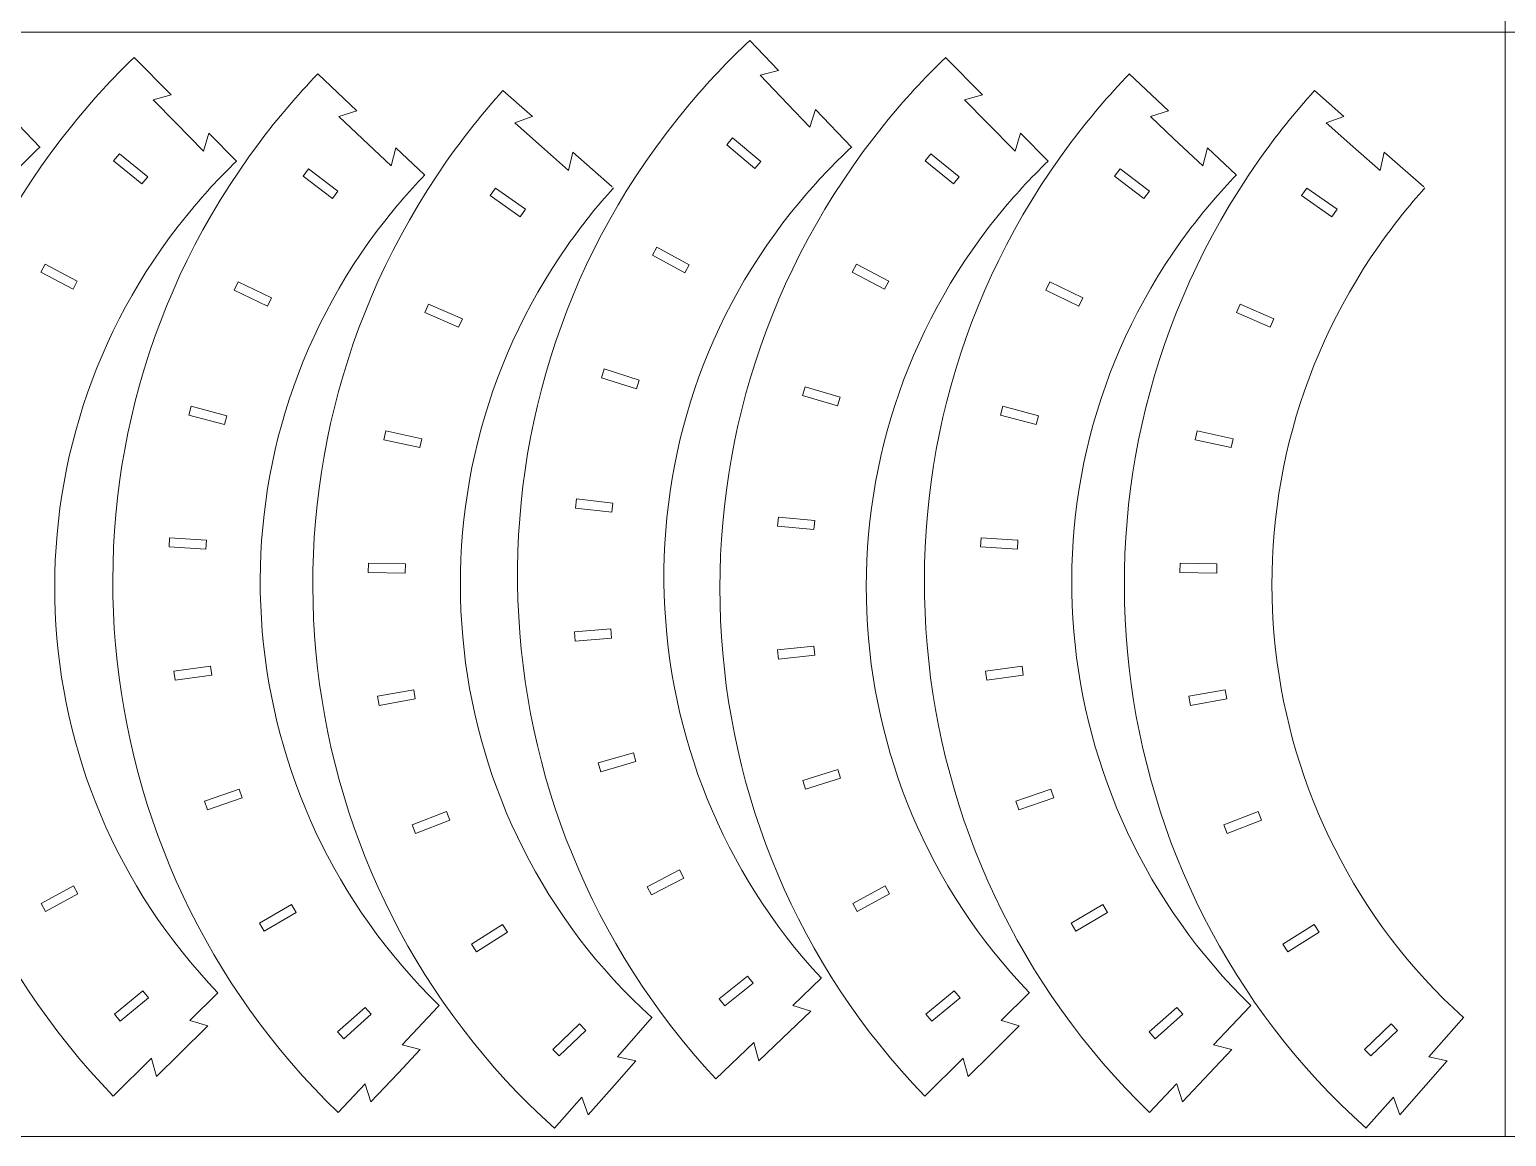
# Model space of a CAD drawing. Header units: centimetres. Extents: x -226 to -75, y 0 to 222.
# Drawn here: x -165.92 to -125.8, y 72.25 to 102.32 of the extents above; entities that cross this region are included whole.
import ezdxf

# ---------------------------------------------------------------- set-up
doc = ezdxf.new("R2010")
doc.units = ezdxf.units.CM
doc.header["$MEASUREMENT"] = 0
doc.layers.add('layer 1', color=7, linetype='Continuous')

msp = doc.modelspace()

# ---------------------------------------------------------------- linework, layer by layer
at = {"layer": 'layer 1', "color": 250, "lineweight": 20}
for points in [[(-175.83724, 102.24642), (-125.83724, 102.24642), (-125.83724, 132.24642), (-175.83724, 132.24642), (-175.83724, 102.24642)], [(-125.83724, 102.24642), (-75.83724, 102.24642), (-75.83724, 132.24642), (-125.83724, 132.24642), (-125.83724, 102.24642)], [(-175.83724, 72.24642), (-125.83724, 72.24642), (-125.83724, 102.24642), (-175.83724, 102.24642), (-175.83724, 72.24642)], [(-125.83724, 72.24642), (-75.83724, 72.24642), (-75.83724, 102.24642), (-125.83724, 102.24642), (-125.83724, 72.24642)]]:
    msp.add_lwpolyline(points, close=True, dxfattribs=at)
at = {"layer": 'layer 1', "color": 1, "lineweight": 9}
for points, knots in [([(-165.62995, 99.11194), (-165.62995, 99.11194), (-166.61716, 100.14773), (-166.61716, 100.14773), (-166.61716, 100.14773), (-166.61716, 100.14773), (-166.61861, 100.14639), (-166.61861, 100.14639), (-166.61861, 100.14639), (-166.61861, 100.14639), (-166.77175, 99.66097), (-166.77175, 99.66097), (-166.77175, 99.66097), (-166.77175, 99.66097), (-167.37647, 100.29544), (-167.37647, 100.29544), (-167.37647, 100.29544), (-167.37647, 100.29544), (-168.11924, 101.0748), (-168.11924, 101.0748), (-168.11924, 101.0748), (-168.11924, 101.0748), (-167.62705, 101.20441), (-167.62705, 101.20441), (-167.62705, 101.20441), (-167.62705, 101.20441), (-167.62581, 101.20593), (-167.62581, 101.20593), (-167.62581, 101.20593), (-167.62581, 101.20593), (-168.39987, 102.01751), (-168.39987, 102.01751), (-168.39987, 102.01751), (-168.98447, 101.46964), (-169.55732, 100.86838), (-170.08478, 100.23755), (-170.08478, 100.23755), (-176.62786, 92.41358), (-176.0995, 81.06984), (-169.32687, 73.81208), (-169.32687, 73.81208), (-169.32687, 73.81208), (-169.32772, 73.8113), (-169.32772, 73.8113), (-169.32772, 73.8113), (-169.32772, 73.8113), (-168.29196, 74.79852), (-168.29196, 74.79852), (-168.29196, 74.79852), (-168.29196, 74.79852), (-168.29052, 74.79707), (-168.29052, 74.79707), (-168.29052, 74.79707), (-168.29052, 74.79707), (-168.16077, 74.30498), (-168.16077, 74.30498), (-168.16077, 74.30498), (-168.16077, 74.30498), (-167.52633, 74.90968), (-167.52633, 74.90968), (-167.52633, 74.90968), (-167.52633, 74.90968), (-166.74705, 75.65249), (-166.74705, 75.65249), (-166.74705, 75.65249), (-166.74705, 75.65249), (-167.23243, 75.80563), (-167.23243, 75.80563), (-167.23243, 75.80563), (-167.23243, 75.80563), (-167.2336, 75.80718), (-167.2336, 75.80718), (-167.2336, 75.80718), (-167.2336, 75.80718), (-166.46, 76.54456), (-166.46, 76.54456), (-166.46, 76.54456), (-166.46, 76.54456), (-166.45905, 76.54537), (-166.45905, 76.54537), (-166.45905, 76.54537), (-171.84966, 82.35582), (-172.2574, 91.41226), (-167.02783, 97.65853), (-167.02783, 97.65853), (-166.58975, 98.18167), (-166.1255, 98.66935), (-165.63841, 99.12115), (-165.63841, 99.12115), (-165.63841, 99.12115), (-165.62995, 99.11194), (-165.62995, 99.11194)], [0, 0, 0, 0, 0.04166667, 0.04166667, 0.04166667, 0.04166667, 0.08333333, 0.08333333, 0.08333333, 0.08333333, 0.125, 0.125, 0.125, 0.125, 0.16666667, 0.16666667, 0.16666667, 0.16666667, 0.20833333, 0.20833333, 0.20833333, 0.20833333, 0.25, 0.25, 0.25, 0.25, 0.29166667, 0.29166667, 0.29166667, 0.29166667, 0.33333333, 0.33333333, 0.33333333, 0.33333333, 0.375, 0.375, 0.375, 0.375, 0.41666667, 0.41666667, 0.41666667, 0.41666667, 0.45833333, 0.45833333, 0.45833333, 0.45833333, 0.5, 0.5, 0.5, 0.5, 0.54166667, 0.54166667, 0.54166667, 0.54166667, 0.58333333, 0.58333333, 0.58333333, 0.58333333, 0.625, 0.625, 0.625, 0.625, 0.66666667, 0.66666667, 0.66666667, 0.66666667, 0.70833333, 0.70833333, 0.70833333, 0.70833333, 0.75, 0.75, 0.75, 0.75, 0.79166667, 0.79166667, 0.79166667, 0.79166667, 0.83333333, 0.83333333, 0.83333333, 0.83333333, 0.875, 0.875, 0.875, 0.875, 0.91666667, 0.91666667, 0.91666667, 0.91666667, 1, 1, 1, 1]), ([(-143.58469, 99.11198), (-143.58469, 99.11198), (-144.57197, 100.14773), (-144.57197, 100.14773), (-144.57197, 100.14773), (-144.57197, 100.14773), (-144.57335, 100.14643), (-144.57335, 100.14643), (-144.57335, 100.14643), (-144.57335, 100.14643), (-144.72649, 99.66101), (-144.72649, 99.66101), (-144.72649, 99.66101), (-144.72649, 99.66101), (-145.33129, 100.29548), (-145.33129, 100.29548), (-145.33129, 100.29548), (-145.33129, 100.29548), (-146.07396, 101.0748), (-146.07396, 101.0748), (-146.07396, 101.0748), (-146.07396, 101.0748), (-145.5818, 101.20444), (-145.5818, 101.20444), (-145.5818, 101.20444), (-145.5818, 101.20444), (-145.58056, 101.20596), (-145.58056, 101.20596), (-145.58056, 101.20596), (-145.58056, 101.20596), (-146.35555, 102.02223), (-146.35555, 102.02223), (-146.35555, 102.02223), (-146.94018, 101.4744), (-147.5121, 100.86838), (-148.03957, 100.23755), (-148.03957, 100.23755), (-154.58263, 92.41358), (-154.05428, 81.06987), (-147.28166, 73.81212), (-147.28166, 73.81212), (-147.28166, 73.81212), (-147.2825, 73.81134), (-147.2825, 73.81134), (-147.2825, 73.81134), (-147.2825, 73.81134), (-146.24671, 74.79855), (-146.24671, 74.79855), (-146.24671, 74.79855), (-146.24671, 74.79855), (-146.2453, 74.79711), (-146.2453, 74.79711), (-146.2453, 74.79711), (-146.2453, 74.79711), (-146.11559, 74.30502), (-146.11559, 74.30502), (-146.11559, 74.30502), (-146.11559, 74.30502), (-145.48115, 74.90971), (-145.48115, 74.90971), (-145.48115, 74.90971), (-145.48115, 74.90971), (-144.70183, 75.65252), (-144.70183, 75.65252), (-144.70183, 75.65252), (-144.70183, 75.65252), (-145.18718, 75.80566), (-145.18718, 75.80566), (-145.18718, 75.80566), (-145.18718, 75.80566), (-145.18838, 75.80718), (-145.18838, 75.80718), (-145.18838, 75.80718), (-145.18838, 75.80718), (-144.41477, 76.54459), (-144.41477, 76.54459), (-144.41477, 76.54459), (-144.41477, 76.54459), (-144.41379, 76.5454), (-144.41379, 76.5454), (-144.41379, 76.5454), (-149.80444, 82.35582), (-150.21222, 91.41226), (-144.98253, 97.65853), (-144.98253, 97.65853), (-144.54453, 98.1817), (-144.08027, 98.66935), (-143.59319, 99.12115), (-143.59319, 99.12115), (-143.59319, 99.12115), (-143.58469, 99.11198), (-143.58469, 99.11198)], [0, 0, 0, 0, 0.04166667, 0.04166667, 0.04166667, 0.04166667, 0.08333333, 0.08333333, 0.08333333, 0.08333333, 0.125, 0.125, 0.125, 0.125, 0.16666667, 0.16666667, 0.16666667, 0.16666667, 0.20833333, 0.20833333, 0.20833333, 0.20833333, 0.25, 0.25, 0.25, 0.25, 0.29166667, 0.29166667, 0.29166667, 0.29166667, 0.33333333, 0.33333333, 0.33333333, 0.33333333, 0.375, 0.375, 0.375, 0.375, 0.41666667, 0.41666667, 0.41666667, 0.41666667, 0.45833333, 0.45833333, 0.45833333, 0.45833333, 0.5, 0.5, 0.5, 0.5, 0.54166667, 0.54166667, 0.54166667, 0.54166667, 0.58333333, 0.58333333, 0.58333333, 0.58333333, 0.625, 0.625, 0.625, 0.625, 0.66666667, 0.66666667, 0.66666667, 0.66666667, 0.70833333, 0.70833333, 0.70833333, 0.70833333, 0.75, 0.75, 0.75, 0.75, 0.79166667, 0.79166667, 0.79166667, 0.79166667, 0.83333333, 0.83333333, 0.83333333, 0.83333333, 0.875, 0.875, 0.875, 0.875, 0.91666667, 0.91666667, 0.91666667, 0.91666667, 1, 1, 1, 1]), ([(-163.6504, 73.34306), (-163.6504, 73.34306), (-162.61072, 74.36926), (-162.61072, 74.36926), (-162.61072, 74.36926), (-162.61072, 74.36926), (-162.60931, 74.36781), (-162.60931, 74.36781), (-162.60931, 74.36781), (-162.60931, 74.36781), (-162.47109, 73.87809), (-162.47109, 73.87809), (-162.47109, 73.87809), (-162.47109, 73.87809), (-161.84721, 74.49368), (-161.84721, 74.49368), (-161.84721, 74.49368), (-161.84721, 74.49368), (-161.08108, 75.24997), (-161.08108, 75.24997), (-161.08108, 75.24997), (-161.08108, 75.24997), (-161.56904, 75.39457), (-161.56904, 75.39457), (-161.56904, 75.39457), (-161.56904, 75.39457), (-161.57028, 75.39619), (-161.57028, 75.39619), (-161.57028, 75.39619), (-161.57028, 75.39619), (-160.80972, 76.14687), (-160.80972, 76.14687), (-160.80972, 76.14687), (-160.80972, 76.14687), (-160.80376, 76.15273), (-160.80376, 76.15273), (-160.80376, 76.15273), (-166.32971, 81.87463), (-166.78391, 90.94853), (-161.65166, 97.2697), (-161.65166, 97.2697), (-161.2259, 97.79421), (-160.7736, 98.28503), (-160.2982, 98.74177), (-160.2982, 98.74177), (-160.2982, 98.74177), (-160.29911, 98.7428), (-160.29911, 98.7428), (-160.29911, 98.7428), (-160.29911, 98.7428), (-161.04975, 99.50342), (-161.04975, 99.50342), (-161.04975, 99.50342), (-161.04975, 99.50342), (-161.05138, 99.50215), (-161.05138, 99.50215), (-161.05138, 99.50215), (-161.05138, 99.50215), (-161.19601, 99.01426), (-161.19601, 99.01426), (-161.19601, 99.01426), (-161.19601, 99.01426), (-161.95226, 99.78035), (-161.95226, 99.78035), (-161.95226, 99.78035), (-161.95226, 99.78035), (-162.56793, 100.40413), (-162.56793, 100.40413), (-162.56793, 100.40413), (-162.56793, 100.40413), (-162.07817, 100.54246), (-162.07817, 100.54246), (-162.07817, 100.54246), (-162.07817, 100.54246), (-162.0768, 100.54383), (-162.0768, 100.54383), (-162.0768, 100.54383), (-162.0768, 100.54383), (-163.08179, 101.56227), (-163.08179, 101.56227), (-163.08179, 101.56227), (-163.08179, 101.56227), (-163.08101, 101.5616), (-163.08101, 101.5616), (-163.08101, 101.5616), (-163.66324, 100.99892), (-164.21749, 100.39535), (-164.73974, 99.75118), (-164.73974, 99.75118), (-171.15284, 91.84106), (-170.5733, 80.49104), (-163.64997, 73.34384), (-163.64997, 73.34384), (-163.64997, 73.34384), (-163.6504, 73.34306), (-163.6504, 73.34306)], [0, 0, 0, 0, 0.04, 0.04, 0.04, 0.04, 0.08, 0.08, 0.08, 0.08, 0.12, 0.12, 0.12, 0.12, 0.16, 0.16, 0.16, 0.16, 0.2, 0.2, 0.2, 0.2, 0.24, 0.24, 0.24, 0.24, 0.28, 0.28, 0.28, 0.28, 0.32, 0.32, 0.32, 0.32, 0.36, 0.36, 0.36, 0.36, 0.4, 0.4, 0.4, 0.4, 0.44, 0.44, 0.44, 0.44, 0.48, 0.48, 0.48, 0.48, 0.52, 0.52, 0.52, 0.52, 0.56, 0.56, 0.56, 0.56, 0.6, 0.6, 0.6, 0.6, 0.64, 0.64, 0.64, 0.64, 0.68, 0.68, 0.68, 0.68, 0.72, 0.72, 0.72, 0.72, 0.76, 0.76, 0.76, 0.76, 0.8, 0.8, 0.8, 0.8, 0.84, 0.84, 0.84, 0.84, 0.88, 0.88, 0.88, 0.88, 0.92, 0.92, 0.92, 0.92, 1, 1, 1, 1]), ([(-141.60517, 73.34306), (-141.60517, 73.34306), (-140.5655, 74.36926), (-140.5655, 74.36926), (-140.5655, 74.36926), (-140.5655, 74.36926), (-140.56409, 74.36785), (-140.56409, 74.36785), (-140.56409, 74.36785), (-140.56409, 74.36785), (-140.42587, 73.87809), (-140.42587, 73.87809), (-140.42587, 73.87809), (-140.42587, 73.87809), (-139.80195, 74.49372), (-139.80195, 74.49372), (-139.80195, 74.49372), (-139.80195, 74.49372), (-139.03582, 75.24997), (-139.03582, 75.24997), (-139.03582, 75.24997), (-139.03582, 75.24997), (-139.52378, 75.39457), (-139.52378, 75.39457), (-139.52378, 75.39457), (-139.52378, 75.39457), (-139.52502, 75.39623), (-139.52502, 75.39623), (-139.52502, 75.39623), (-139.52502, 75.39623), (-138.7645, 76.14687), (-138.7645, 76.14687), (-138.7645, 76.14687), (-138.7645, 76.14687), (-138.7585, 76.15276), (-138.7585, 76.15276), (-138.7585, 76.15276), (-144.28448, 81.87467), (-144.73865, 90.94853), (-139.60644, 97.26974), (-139.60644, 97.26974), (-139.18067, 97.79421), (-138.72834, 98.28507), (-138.25294, 98.74177), (-138.25294, 98.74177), (-138.25294, 98.74177), (-138.25385, 98.74283), (-138.25385, 98.74283), (-138.25385, 98.74283), (-138.25385, 98.74283), (-139.00449, 99.50342), (-139.00449, 99.50342), (-139.00449, 99.50342), (-139.00449, 99.50342), (-139.00612, 99.50219), (-139.00612, 99.50219), (-139.00612, 99.50219), (-139.00612, 99.50219), (-139.15079, 99.01426), (-139.15079, 99.01426), (-139.15079, 99.01426), (-139.15079, 99.01426), (-139.907, 99.78039), (-139.907, 99.78039), (-139.907, 99.78039), (-139.907, 99.78039), (-140.52274, 100.40417), (-140.52274, 100.40417), (-140.52274, 100.40417), (-140.52274, 100.40417), (-140.03291, 100.54246), (-140.03291, 100.54246), (-140.03291, 100.54246), (-140.03291, 100.54246), (-140.03153, 100.54387), (-140.03153, 100.54387), (-140.03153, 100.54387), (-140.03153, 100.54387), (-141.03656, 101.56227), (-141.03656, 101.56227), (-141.03656, 101.56227), (-141.03656, 101.56227), (-141.03579, 101.5616), (-141.03579, 101.5616), (-141.03579, 101.5616), (-141.61798, 100.99895), (-142.17223, 100.39535), (-142.69451, 99.75118), (-142.69451, 99.75118), (-149.10763, 91.8411), (-148.52808, 80.49107), (-141.60475, 73.34387), (-141.60475, 73.34387), (-141.60475, 73.34387), (-141.60517, 73.34306), (-141.60517, 73.34306)], [0, 0, 0, 0, 0.04, 0.04, 0.04, 0.04, 0.08, 0.08, 0.08, 0.08, 0.12, 0.12, 0.12, 0.12, 0.16, 0.16, 0.16, 0.16, 0.2, 0.2, 0.2, 0.2, 0.24, 0.24, 0.24, 0.24, 0.28, 0.28, 0.28, 0.28, 0.32, 0.32, 0.32, 0.32, 0.36, 0.36, 0.36, 0.36, 0.4, 0.4, 0.4, 0.4, 0.44, 0.44, 0.44, 0.44, 0.48, 0.48, 0.48, 0.48, 0.52, 0.52, 0.52, 0.52, 0.56, 0.56, 0.56, 0.56, 0.6, 0.6, 0.6, 0.6, 0.64, 0.64, 0.64, 0.64, 0.68, 0.68, 0.68, 0.68, 0.72, 0.72, 0.72, 0.72, 0.76, 0.76, 0.76, 0.76, 0.8, 0.8, 0.8, 0.8, 0.84, 0.84, 0.84, 0.84, 0.88, 0.88, 0.88, 0.88, 0.92, 0.92, 0.92, 0.92, 1, 1, 1, 1]), ([(-157.54059, 72.89627), (-164.68427, 79.79013), (-165.80508, 91.09165), (-159.67937, 99.24737), (-159.67937, 99.24737), (-159.18192, 99.90975), (-158.65134, 100.53173), (-158.0917, 101.11311), (-158.0917, 101.11311), (-158.0917, 101.11311), (-158.09251, 101.11349), (-158.09251, 101.11349), (-158.09251, 101.11349), (-158.09251, 101.11349), (-157.03058, 100.11023), (-157.03058, 100.11023), (-157.03058, 100.11023), (-157.03058, 100.11023), (-157.03192, 100.10875), (-157.03192, 100.10875), (-157.03192, 100.10875), (-157.03192, 100.10875), (-157.5166, 99.95353), (-157.5166, 99.95353), (-157.5166, 99.95353), (-157.5166, 99.95353), (-156.87955, 99.35155), (-156.87955, 99.35155), (-156.87955, 99.35155), (-156.87955, 99.35155), (-156.09702, 98.61226), (-156.09702, 98.61226), (-156.09702, 98.61226), (-156.09702, 98.61226), (-155.96956, 99.10495), (-155.96956, 99.10495), (-155.96956, 99.10495), (-155.96956, 99.10495), (-155.9679, 99.10622), (-155.9679, 99.10622), (-155.9679, 99.10622), (-155.9679, 99.10622), (-155.19116, 98.37234), (-155.19116, 98.37234), (-155.19116, 98.37234), (-155.19116, 98.37234), (-155.18509, 98.36655), (-155.18509, 98.36655), (-155.18509, 98.36655), (-155.63739, 97.89824), (-156.06584, 97.39687), (-156.46744, 96.8627), (-156.46744, 96.8627), (-161.36417, 90.35001), (-160.48145, 81.32486), (-154.79104, 75.80481), (-154.79104, 75.80481), (-154.79104, 75.80481), (-154.82067, 75.77504), (-154.82067, 75.77504), (-154.82067, 75.77504), (-154.82067, 75.77504), (-155.80333, 74.73491), (-155.80333, 74.73491), (-155.80333, 74.73491), (-155.80333, 74.73491), (-155.80192, 74.7335), (-155.80192, 74.7335), (-155.80192, 74.7335), (-155.80192, 74.7335), (-155.30916, 74.606), (-155.30916, 74.606), (-155.30916, 74.606), (-155.30916, 74.606), (-155.91118, 73.96889), (-155.91118, 73.96889), (-155.91118, 73.96889), (-155.91118, 73.96889), (-156.65056, 73.18639), (-156.65056, 73.18639), (-156.65056, 73.18639), (-156.65056, 73.18639), (-156.80575, 73.67104), (-156.80575, 73.67104), (-156.80575, 73.67104), (-156.80575, 73.67104), (-156.80745, 73.67231), (-156.80745, 73.67231), (-156.80745, 73.67231), (-156.80745, 73.67231), (-157.54133, 72.89553), (-157.54133, 72.89553), (-157.54133, 72.89553), (-157.54133, 72.89553), (-157.54059, 72.89627), (-157.54059, 72.89627)], [0, 0, 0, 0, 0.04, 0.04, 0.04, 0.04, 0.08, 0.08, 0.08, 0.08, 0.12, 0.12, 0.12, 0.12, 0.16, 0.16, 0.16, 0.16, 0.2, 0.2, 0.2, 0.2, 0.24, 0.24, 0.24, 0.24, 0.28, 0.28, 0.28, 0.28, 0.32, 0.32, 0.32, 0.32, 0.36, 0.36, 0.36, 0.36, 0.4, 0.4, 0.4, 0.4, 0.44, 0.44, 0.44, 0.44, 0.48, 0.48, 0.48, 0.48, 0.52, 0.52, 0.52, 0.52, 0.56, 0.56, 0.56, 0.56, 0.6, 0.6, 0.6, 0.6, 0.64, 0.64, 0.64, 0.64, 0.68, 0.68, 0.68, 0.68, 0.72, 0.72, 0.72, 0.72, 0.76, 0.76, 0.76, 0.76, 0.8, 0.8, 0.8, 0.8, 0.84, 0.84, 0.84, 0.84, 0.88, 0.88, 0.88, 0.88, 0.92, 0.92, 0.92, 0.92, 1, 1, 1, 1]), ([(-135.49538, 72.8963), (-142.63901, 79.79013), (-143.75986, 91.09169), (-137.63415, 99.24737), (-137.63415, 99.24737), (-137.1367, 99.90975), (-136.60609, 100.53173), (-136.04645, 101.11311), (-136.04645, 101.11311), (-136.04645, 101.11311), (-136.04726, 101.11349), (-136.04726, 101.11349), (-136.04726, 101.11349), (-136.04726, 101.11349), (-134.98537, 100.11026), (-134.98537, 100.11026), (-134.98537, 100.11026), (-134.98537, 100.11026), (-134.98671, 100.10878), (-134.98671, 100.10878), (-134.98671, 100.10878), (-134.98671, 100.10878), (-135.47142, 99.95353), (-135.47142, 99.95353), (-135.47142, 99.95353), (-135.47142, 99.95353), (-134.83434, 99.35158), (-134.83434, 99.35158), (-134.83434, 99.35158), (-134.83434, 99.35158), (-134.05181, 98.6123), (-134.05181, 98.6123), (-134.05181, 98.6123), (-134.05181, 98.6123), (-133.92432, 99.10499), (-133.92432, 99.10499), (-133.92432, 99.10499), (-133.92432, 99.10499), (-133.92266, 99.10622), (-133.92266, 99.10622), (-133.92266, 99.10622), (-133.92266, 99.10622), (-133.14598, 98.37238), (-133.14598, 98.37238), (-133.14598, 98.37238), (-133.14598, 98.37238), (-133.13988, 98.36655), (-133.13988, 98.36655), (-133.13988, 98.36655), (-133.59214, 97.89828), (-134.02062, 97.39687), (-134.42223, 96.8627), (-134.42223, 96.8627), (-139.31895, 90.35001), (-138.43626, 81.32489), (-132.74579, 75.80481), (-132.74579, 75.80481), (-132.74579, 75.80481), (-132.77542, 75.77507), (-132.77542, 75.77507), (-132.77542, 75.77507), (-132.77542, 75.77507), (-133.75812, 74.73494), (-133.75812, 74.73494), (-133.75812, 74.73494), (-133.75812, 74.73494), (-133.75668, 74.73353), (-133.75668, 74.73353), (-133.75668, 74.73353), (-133.75668, 74.73353), (-133.26395, 74.60604), (-133.26395, 74.60604), (-133.26395, 74.60604), (-133.26395, 74.60604), (-133.86597, 73.96892), (-133.86597, 73.96892), (-133.86597, 73.96892), (-133.86597, 73.96892), (-134.60535, 73.18643), (-134.60535, 73.18643), (-134.60535, 73.18643), (-134.60535, 73.18643), (-134.76054, 73.67107), (-134.76054, 73.67107), (-134.76054, 73.67107), (-134.76054, 73.67107), (-134.76223, 73.67231), (-134.76223, 73.67231), (-134.76223, 73.67231), (-134.76223, 73.67231), (-135.49612, 72.89556), (-135.49612, 72.89556), (-135.49612, 72.89556), (-135.49612, 72.89556), (-135.49538, 72.8963), (-135.49538, 72.8963)], [0, 0, 0, 0, 0.04, 0.04, 0.04, 0.04, 0.08, 0.08, 0.08, 0.08, 0.12, 0.12, 0.12, 0.12, 0.16, 0.16, 0.16, 0.16, 0.2, 0.2, 0.2, 0.2, 0.24, 0.24, 0.24, 0.24, 0.28, 0.28, 0.28, 0.28, 0.32, 0.32, 0.32, 0.32, 0.36, 0.36, 0.36, 0.36, 0.4, 0.4, 0.4, 0.4, 0.44, 0.44, 0.44, 0.44, 0.48, 0.48, 0.48, 0.48, 0.52, 0.52, 0.52, 0.52, 0.56, 0.56, 0.56, 0.56, 0.6, 0.6, 0.6, 0.6, 0.64, 0.64, 0.64, 0.64, 0.68, 0.68, 0.68, 0.68, 0.72, 0.72, 0.72, 0.72, 0.76, 0.76, 0.76, 0.76, 0.8, 0.8, 0.8, 0.8, 0.84, 0.84, 0.84, 0.84, 0.88, 0.88, 0.88, 0.88, 0.92, 0.92, 0.92, 0.92, 1, 1, 1, 1]), ([(-153.06424, 100.65993), (-153.60575, 100.05819), (-154.11657, 99.41741), (-154.59254, 98.73828), (-154.59254, 98.73828), (-160.43846, 90.4), (-159.06837, 79.11821), (-151.66347, 72.47142)], [0, 0, 0, 0, 0.33333333, 0.33333333, 0.33333333, 0.33333333, 1, 1, 1, 1]), ([(-150.0924, 98.04234), (-150.0924, 98.04234), (-151.16619, 98.98804), (-151.16619, 98.98804), (-151.16619, 98.98804), (-151.16619, 98.98804), (-151.16757, 98.98655), (-151.16757, 98.98655), (-151.16757, 98.98655), (-151.16757, 98.98655), (-151.27784, 98.48974), (-151.27784, 98.48974), (-151.27784, 98.48974), (-151.27784, 98.48974), (-151.93552, 99.06907), (-151.93552, 99.06907), (-151.93552, 99.06907), (-151.93552, 99.06907), (-152.74338, 99.78066), (-152.74338, 99.78066), (-152.74338, 99.78066), (-152.74338, 99.78066), (-152.26431, 99.95271), (-152.26431, 99.95271), (-152.26431, 99.95271), (-152.26431, 99.95271), (-152.26314, 99.95429), (-152.26314, 99.95429), (-152.26314, 99.95429), (-152.26314, 99.95429), (-153.06515, 100.66066), (-153.06515, 100.66066)], [0, 0, 0, 0, 0.11111111, 0.11111111, 0.11111111, 0.11111111, 0.22222222, 0.22222222, 0.22222222, 0.22222222, 0.33333333, 0.33333333, 0.33333333, 0.33333333, 0.44444444, 0.44444444, 0.44444444, 0.44444444, 0.55555556, 0.55555556, 0.55555556, 0.55555556, 0.66666667, 0.66666667, 0.66666667, 0.66666667, 0.77777778, 0.77777778, 0.77777778, 0.77777778, 1, 1, 1, 1]), ([(-131.01901, 100.65996), (-131.56053, 100.05823), (-132.07135, 99.41741), (-132.54728, 98.73831), (-132.54728, 98.73831), (-138.39319, 90.4), (-137.02314, 79.11824), (-129.6182, 72.47142)], [0, 0, 0, 0, 0.33333333, 0.33333333, 0.33333333, 0.33333333, 1, 1, 1, 1]), ([(-128.04718, 98.04234), (-128.04718, 98.04234), (-129.12096, 98.98807), (-129.12096, 98.98807), (-129.12096, 98.98807), (-129.12096, 98.98807), (-129.12234, 98.98659), (-129.12234, 98.98659), (-129.12234, 98.98659), (-129.12234, 98.98659), (-129.23258, 98.48974), (-129.23258, 98.48974), (-129.23258, 98.48974), (-129.23258, 98.48974), (-129.8903, 99.06907), (-129.8903, 99.06907), (-129.8903, 99.06907), (-129.8903, 99.06907), (-130.69813, 99.78066), (-130.69813, 99.78066), (-130.69813, 99.78066), (-130.69813, 99.78066), (-130.21909, 99.95274), (-130.21909, 99.95274), (-130.21909, 99.95274), (-130.21909, 99.95274), (-130.21793, 99.95429), (-130.21793, 99.95429), (-130.21793, 99.95429), (-130.21793, 99.95429), (-131.01993, 100.66066), (-131.01993, 100.66066)], [0, 0, 0, 0, 0.11111111, 0.11111111, 0.11111111, 0.11111111, 0.22222222, 0.22222222, 0.22222222, 0.22222222, 0.33333333, 0.33333333, 0.33333333, 0.33333333, 0.44444444, 0.44444444, 0.44444444, 0.44444444, 0.55555556, 0.55555556, 0.55555556, 0.55555556, 0.66666667, 0.66666667, 0.66666667, 0.66666667, 0.77777778, 0.77777778, 0.77777778, 0.77777778, 1, 1, 1, 1]), ([(-162.7125, 98.32047), (-162.7125, 98.32047), (-163.48145, 98.94464), (-163.48145, 98.94464), (-163.48145, 98.94464), (-163.48145, 98.94464), (-163.63883, 98.75114), (-163.63883, 98.75114), (-163.63883, 98.75114), (-163.63883, 98.75114), (-162.87005, 98.12711), (-162.87005, 98.12711)], [0, 0, 0, 0, 0.25, 0.25, 0.25, 0.25, 0.5, 0.5, 0.5, 0.5, 1, 1, 1, 1]), ([(-140.66728, 98.3205), (-140.66728, 98.3205), (-141.43619, 98.94463), (-141.43619, 98.94463), (-141.43619, 98.94463), (-141.43619, 98.94463), (-141.59364, 98.75114), (-141.59364, 98.75114), (-141.59364, 98.75114), (-141.59364, 98.75114), (-140.82479, 98.12711), (-140.82479, 98.12711)], [0, 0, 0, 0, 0.25, 0.25, 0.25, 0.25, 0.5, 0.5, 0.5, 0.5, 1, 1, 1, 1]), ([(-149.01736, 75.47544), (-154.90207, 80.8016), (-155.97646, 89.80205), (-151.30587, 96.45437), (-151.30587, 96.45437), (-150.91873, 97.0059), (-150.5027, 97.52583), (-150.06162, 98.01361)], [0, 0, 0, 0, 0.33333333, 0.33333333, 0.33333333, 0.33333333, 1, 1, 1, 1]), ([(-126.97212, 75.47547), (-132.85685, 80.80163), (-133.93123, 89.80205), (-129.26063, 96.45437), (-129.26063, 96.45437), (-128.87346, 97.00594), (-128.45746, 97.52583), (-128.01638, 98.01365)], [0, 0, 0, 0, 0.33333333, 0.33333333, 0.33333333, 0.33333333, 1, 1, 1, 1]), ([(-149.00885, 75.48471), (-149.00885, 75.48471), (-149.95469, 74.41103), (-149.95469, 74.41103), (-149.95469, 74.41103), (-149.95469, 74.41103), (-149.95324, 74.40965), (-149.95324, 74.40965), (-149.95324, 74.40965), (-149.95324, 74.40965), (-149.45635, 74.29934), (-149.45635, 74.29934), (-149.45635, 74.29934), (-149.45635, 74.29934), (-150.03568, 73.64158), (-150.03568, 73.64158), (-150.03568, 73.64158), (-150.03568, 73.64158), (-150.74727, 72.83383), (-150.74727, 72.83383), (-150.74727, 72.83383), (-150.74727, 72.83383), (-150.91932, 73.3129), (-150.91932, 73.3129), (-150.91932, 73.3129), (-150.91932, 73.3129), (-150.92098, 73.31403), (-150.92098, 73.31403), (-150.92098, 73.31403), (-150.92098, 73.31403), (-151.66386, 72.47061), (-151.66386, 72.47061)], [0, 0, 0, 0, 0.11111111, 0.11111111, 0.11111111, 0.11111111, 0.22222222, 0.22222222, 0.22222222, 0.22222222, 0.33333333, 0.33333333, 0.33333333, 0.33333333, 0.44444444, 0.44444444, 0.44444444, 0.44444444, 0.55555556, 0.55555556, 0.55555556, 0.55555556, 0.66666667, 0.66666667, 0.66666667, 0.66666667, 0.77777778, 0.77777778, 0.77777778, 0.77777778, 1, 1, 1, 1]), ([(-126.96362, 75.48474), (-126.96362, 75.48474), (-127.90945, 74.41103), (-127.90945, 74.41103), (-127.90945, 74.41103), (-127.90945, 74.41103), (-127.90801, 74.40969), (-127.90801, 74.40969), (-127.90801, 74.40969), (-127.90801, 74.40969), (-127.41112, 74.29937), (-127.41112, 74.29937), (-127.41112, 74.29937), (-127.41112, 74.29937), (-127.99042, 73.64162), (-127.99042, 73.64162), (-127.99042, 73.64162), (-127.99042, 73.64162), (-128.70208, 72.83383), (-128.70208, 72.83383), (-128.70208, 72.83383), (-128.70208, 72.83383), (-128.87406, 73.31294), (-128.87406, 73.31294), (-128.87406, 73.31294), (-128.87406, 73.31294), (-128.87575, 73.31406), (-128.87575, 73.31406), (-128.87575, 73.31406), (-128.87575, 73.31406), (-129.61859, 72.47064), (-129.61859, 72.47064)], [0, 0, 0, 0, 0.11111111, 0.11111111, 0.11111111, 0.11111111, 0.22222222, 0.22222222, 0.22222222, 0.22222222, 0.33333333, 0.33333333, 0.33333333, 0.33333333, 0.44444444, 0.44444444, 0.44444444, 0.44444444, 0.55555556, 0.55555556, 0.55555556, 0.55555556, 0.66666667, 0.66666667, 0.66666667, 0.66666667, 0.77777778, 0.77777778, 0.77777778, 0.77777778, 1, 1, 1, 1])]:
    msp.add_open_spline(points, degree=3, knots=knots, dxfattribs=at)
for points in [[(-146.98507, 99.18822), (-146.98507, 99.18822), (-146.82544, 99.37907), (-146.82544, 99.37907)], [(-146.22077, 98.54361), (-146.22077, 98.54361), (-146.98506, 99.1882), (-146.98506, 99.1882)], [(-146.82542, 99.37908), (-146.82542, 99.37908), (-146.06113, 98.73445), (-146.06113, 98.73445)], [(-146.06113, 98.73443), (-146.06113, 98.73443), (-146.22076, 98.54361), (-146.22076, 98.54361)], [(-162.7125, 98.32047), (-162.7125, 98.32047), (-162.87005, 98.12711), (-162.87005, 98.12711)], [(-157.69472, 97.7276), (-157.69472, 97.7276), (-158.49179, 98.33156), (-158.49179, 98.33156)], [(-158.49178, 98.33156), (-158.49178, 98.33156), (-158.34114, 98.52968), (-158.34114, 98.52968)], [(-158.34116, 98.52969), (-158.34116, 98.52969), (-157.54409, 97.92562), (-157.54409, 97.92562)], [(-140.66728, 98.3205), (-140.66728, 98.3205), (-140.82479, 98.12711), (-140.82479, 98.12711)], [(-136.44657, 98.33156), (-136.44657, 98.33156), (-136.29594, 98.52968), (-136.29594, 98.52968)], [(-135.64954, 97.7276), (-135.64954, 97.7276), (-136.44657, 98.33156), (-136.44657, 98.33156)], [(-136.29593, 98.52969), (-136.29593, 98.52969), (-135.49883, 97.92562), (-135.49883, 97.92562)], [(-157.5441, 97.92562), (-157.5441, 97.92562), (-157.69474, 97.72761), (-157.69474, 97.72761)], [(-153.41229, 97.8067), (-153.41229, 97.8067), (-153.2679, 98.0117), (-153.2679, 98.0117)], [(-153.26791, 98.01168), (-153.26791, 98.01168), (-152.44905, 97.43683), (-152.44905, 97.43683)], [(-135.49883, 97.92562), (-135.49883, 97.92562), (-135.64951, 97.72761), (-135.64951, 97.72761)], [(-131.36706, 97.80674), (-131.36706, 97.80674), (-131.22271, 98.0117), (-131.22271, 98.0117)], [(-131.22274, 98.01168), (-131.22274, 98.01168), (-130.40384, 97.43687), (-130.40384, 97.43687)], [(-152.59336, 97.23188), (-152.59336, 97.23188), (-153.4123, 97.8067), (-153.4123, 97.8067)], [(-130.54816, 97.23188), (-130.54816, 97.23188), (-131.3671, 97.80674), (-131.3671, 97.80674)], [(-152.44905, 97.43683), (-152.44905, 97.43683), (-152.59337, 97.23187), (-152.59337, 97.23187)], [(-130.40384, 97.43687), (-130.40384, 97.43687), (-130.54816, 97.23187), (-130.54816, 97.23187)], [(-148.99752, 96.1914), (-148.99752, 96.1914), (-148.87821, 96.4098), (-148.87821, 96.4098)], [(-148.87822, 96.40982), (-148.87822, 96.40982), (-148.00453, 95.92651), (-148.00453, 95.92651)], [(-165.6183, 95.72445), (-165.6183, 95.72445), (-165.50132, 95.94462), (-165.50132, 95.94462)], [(-165.50131, 95.94463), (-165.50131, 95.94463), (-164.62458, 95.48291), (-164.62458, 95.48291)], [(-148.12381, 95.70812), (-148.12381, 95.70812), (-148.99753, 96.19139), (-148.99753, 96.19139)], [(-148.00454, 95.9265), (-148.00454, 95.9265), (-148.12381, 95.70813), (-148.12381, 95.70813)], [(-143.57308, 95.72448), (-143.57308, 95.72448), (-143.4561, 95.94465), (-143.4561, 95.94465)], [(-143.45608, 95.94466), (-143.45608, 95.94466), (-142.57932, 95.48295), (-142.57932, 95.48295)], [(-164.74142, 95.26284), (-164.74142, 95.26284), (-165.61829, 95.72445), (-165.61829, 95.72445)], [(-142.6962, 95.26288), (-142.6962, 95.26288), (-143.57306, 95.72449), (-143.57306, 95.72449)], [(-164.6246, 95.48291), (-164.6246, 95.48291), (-164.74144, 95.26285), (-164.74144, 95.26285)], [(-159.46209, 94.8033), (-159.46209, 94.8033), (-160.36189, 95.24113), (-160.36189, 95.24113)], [(-160.36188, 95.24114), (-160.36188, 95.24114), (-160.25294, 95.46529), (-160.25294, 95.46529)], [(-160.25294, 95.46531), (-160.25294, 95.46531), (-159.35315, 95.02737), (-159.35315, 95.02737)], [(-142.57934, 95.48295), (-142.57934, 95.48295), (-142.69622, 95.26289), (-142.69622, 95.26289)], [(-137.41684, 94.80333), (-137.41684, 94.80333), (-138.31667, 95.24117), (-138.31667, 95.24117)], [(-138.31664, 95.24117), (-138.31664, 95.24117), (-138.2077, 95.46533), (-138.2077, 95.46533)], [(-138.20773, 95.46534), (-138.20773, 95.46534), (-137.30794, 95.0274), (-137.30794, 95.0274)], [(-159.35316, 95.02737), (-159.35316, 95.02737), (-159.46209, 94.80328), (-159.46209, 94.80328)], [(-155.18301, 94.6318), (-155.18301, 94.6318), (-155.08148, 94.86079), (-155.08148, 94.86079)], [(-155.08148, 94.8608), (-155.08148, 94.8608), (-154.16546, 94.45722), (-154.16546, 94.45722)], [(-137.30794, 95.0274), (-137.30794, 95.0274), (-137.41684, 94.80332), (-137.41684, 94.80332)], [(-133.1378, 94.63184), (-133.1378, 94.63184), (-133.03627, 94.86079), (-133.03627, 94.86079)], [(-133.03627, 94.8608), (-133.03627, 94.8608), (-132.12025, 94.45725), (-132.12025, 94.45725)], [(-154.26703, 94.22836), (-154.26703, 94.22836), (-155.18301, 94.63182), (-155.18301, 94.63182)], [(-154.16546, 94.45721), (-154.16546, 94.45721), (-154.26703, 94.22837), (-154.26703, 94.22837)], [(-132.22181, 94.22836), (-132.22181, 94.22836), (-133.1378, 94.63186), (-133.1378, 94.63186)], [(-132.12025, 94.45724), (-132.12025, 94.45724), (-132.22181, 94.22837), (-132.22181, 94.22837)], [(-150.38458, 92.85821), (-150.38458, 92.85821), (-150.31036, 93.09573), (-150.31036, 93.09573)], [(-150.31038, 93.09575), (-150.31038, 93.09575), (-149.36109, 92.79222), (-149.36109, 92.79222)], [(-149.43525, 92.55463), (-149.43525, 92.55463), (-150.38458, 92.85819), (-150.38458, 92.85819)], [(-149.36108, 92.7922), (-149.36108, 92.7922), (-149.43527, 92.55464), (-149.43527, 92.55464)], [(-144.92721, 92.37317), (-144.92721, 92.37317), (-144.85524, 92.61165), (-144.85524, 92.61165)], [(-143.97615, 92.09154), (-143.97615, 92.09154), (-144.92721, 92.37316), (-144.92721, 92.37316)], [(-144.85524, 92.61164), (-144.85524, 92.61164), (-143.90415, 92.33009), (-143.90415, 92.33009)], [(-143.90415, 92.33007), (-143.90415, 92.33007), (-143.97615, 92.09153), (-143.97615, 92.09153)], [(-161.59168, 91.8407), (-161.59168, 91.8407), (-161.52867, 92.08204), (-161.52867, 92.08204)], [(-161.52867, 92.08203), (-161.52867, 92.08203), (-160.56082, 91.82747), (-160.56082, 91.82747)], [(-139.54645, 91.8407), (-139.54645, 91.8407), (-139.48345, 92.08207), (-139.48345, 92.08207)], [(-139.48344, 92.08206), (-139.48344, 92.08206), (-138.5156, 91.8275), (-138.5156, 91.8275)], [(-160.62378, 91.58621), (-160.62378, 91.58621), (-161.59169, 91.8407), (-161.59169, 91.8407)], [(-160.56083, 91.82747), (-160.56083, 91.82747), (-160.62377, 91.58621), (-160.62377, 91.58621)], [(-138.57854, 91.58625), (-138.57854, 91.58625), (-139.54645, 91.8407), (-139.54645, 91.8407)], [(-138.5156, 91.8275), (-138.5156, 91.8275), (-138.57854, 91.58624), (-138.57854, 91.58624)], [(-155.3225, 90.95858), (-155.3225, 90.95858), (-156.30026, 91.17494), (-156.30026, 91.17494)], [(-156.30025, 91.17494), (-156.30025, 91.17494), (-156.24532, 91.41916), (-156.24532, 91.41916)], [(-156.24534, 91.41916), (-156.24534, 91.41916), (-155.26768, 91.20259), (-155.26768, 91.20259)], [(-155.26769, 91.2026), (-155.26769, 91.2026), (-155.32251, 90.95858), (-155.32251, 90.95858)], [(-134.25501, 91.17497), (-134.25501, 91.17497), (-134.20012, 91.4192), (-134.20012, 91.4192)], [(-133.27729, 90.95858), (-133.27729, 90.95858), (-134.25501, 91.17498), (-134.25501, 91.17498)], [(-134.20012, 91.41919), (-134.20012, 91.41919), (-133.22246, 91.20262), (-133.22246, 91.20262)], [(-133.22246, 91.20263), (-133.22246, 91.20263), (-133.27729, 90.95858), (-133.27729, 90.95858)], [(-151.09448, 89.317), (-151.09448, 89.317), (-151.06806, 89.56465), (-151.06806, 89.56465)], [(-151.06806, 89.56463), (-151.06806, 89.56463), (-150.0794, 89.45206), (-150.0794, 89.45206)], [(-150.10584, 89.20448), (-150.10584, 89.20448), (-151.09447, 89.31698), (-151.09447, 89.31698)], [(-150.07938, 89.45204), (-150.07938, 89.45204), (-150.10584, 89.20446), (-150.10584, 89.20446)], [(-145.60424, 88.82466), (-145.60424, 88.82466), (-145.58011, 89.07245), (-145.58011, 89.07245)], [(-145.58012, 89.07246), (-145.58012, 89.07246), (-144.59083, 88.98204), (-144.59083, 88.98204)], [(-144.61508, 88.73422), (-144.61508, 88.73422), (-145.60423, 88.82464), (-145.60423, 88.82464)], [(-144.59083, 88.98203), (-144.59083, 88.98203), (-144.6151, 88.73424), (-144.6151, 88.73424)], [(-162.13307, 88.26062), (-162.13307, 88.26062), (-162.11843, 88.5099), (-162.11843, 88.5099)], [(-162.11843, 88.50991), (-162.11843, 88.50991), (-161.11936, 88.44885), (-161.11936, 88.44885)], [(-161.11935, 88.44883), (-161.11935, 88.44883), (-161.13392, 88.19963), (-161.13392, 88.19963)], [(-140.08781, 88.26062), (-140.08781, 88.26062), (-140.07317, 88.50993), (-140.07317, 88.50993)], [(-140.07317, 88.50995), (-140.07317, 88.50995), (-139.07414, 88.44885), (-139.07414, 88.44885)], [(-139.07412, 88.44883), (-139.07412, 88.44883), (-139.08869, 88.19966), (-139.08869, 88.19966)], [(-161.13393, 88.19961), (-161.13393, 88.19961), (-162.13306, 88.26061), (-162.13306, 88.26061)], [(-139.08869, 88.19965), (-139.08869, 88.19965), (-140.08779, 88.26064), (-140.08779, 88.26064)], [(-155.7193, 87.54908), (-155.7193, 87.54908), (-156.7208, 87.57049), (-156.7208, 87.57049)], [(-156.72079, 87.5705), (-156.72079, 87.5705), (-156.7148, 87.82034), (-156.7148, 87.82034)], [(-156.7148, 87.82034), (-156.7148, 87.82034), (-155.71319, 87.79904), (-155.71319, 87.79904)], [(-155.71321, 87.79905), (-155.71321, 87.79905), (-155.71931, 87.54907), (-155.71931, 87.54907)], [(-134.67559, 87.5705), (-134.67559, 87.5705), (-134.66959, 87.82034), (-134.66959, 87.82034)], [(-133.67409, 87.54911), (-133.67409, 87.54911), (-134.67559, 87.57049), (-134.67559, 87.57049)], [(-134.66959, 87.82034), (-134.66959, 87.82034), (-133.66795, 87.79904), (-133.66795, 87.79904)], [(-133.66795, 87.79905), (-133.66795, 87.79905), (-133.67409, 87.54911), (-133.67409, 87.54911)], [(-151.1229, 85.95165), (-151.1229, 85.95165), (-150.13315, 86.0342), (-150.13315, 86.0342)], [(-151.10075, 85.70357), (-151.10075, 85.70357), (-151.1229, 85.95164), (-151.1229, 85.95164)], [(-150.13316, 86.0342), (-150.13316, 86.0342), (-150.11094, 85.78595), (-150.11094, 85.78595)], [(-150.11094, 85.78594), (-150.11094, 85.78594), (-151.10076, 85.70357), (-151.10076, 85.70357)], [(-145.60248, 85.46221), (-145.60248, 85.46221), (-144.61301, 85.56659), (-144.61301, 85.56659)], [(-145.57792, 85.21465), (-145.57792, 85.21465), (-145.60247, 85.46223), (-145.60247, 85.46223)], [(-144.61301, 85.56659), (-144.61301, 85.56659), (-144.58853, 85.31905), (-144.58853, 85.31905)], [(-144.58852, 85.31906), (-144.58852, 85.31906), (-145.57792, 85.21464), (-145.57792, 85.21464)], [(-161.96392, 84.63893), (-161.96392, 84.63893), (-161.99838, 84.88658), (-161.99838, 84.88658)], [(-161.99837, 84.88657), (-161.99837, 84.88657), (-161.00682, 85.02165), (-161.00682, 85.02165)], [(-160.97249, 84.77395), (-160.97249, 84.77395), (-161.96393, 84.63894), (-161.96393, 84.63894)], [(-161.0068, 85.02165), (-161.0068, 85.02165), (-160.97248, 84.77397), (-160.97248, 84.77397)], [(-139.91869, 84.63897), (-139.91869, 84.63897), (-139.95316, 84.88662), (-139.95316, 84.88662)], [(-139.95314, 84.8866), (-139.95314, 84.8866), (-138.96159, 85.02168), (-138.96159, 85.02168)], [(-138.92726, 84.77398), (-138.92726, 84.77398), (-139.91871, 84.63897), (-139.91871, 84.63897)], [(-138.96158, 85.02168), (-138.96158, 85.02168), (-138.92726, 84.774), (-138.92726, 84.774)], [(-156.47213, 84.20372), (-156.47213, 84.20372), (-155.48527, 84.37795), (-155.48527, 84.37795)], [(-155.48528, 84.37797), (-155.48528, 84.37797), (-155.44259, 84.13208), (-155.44259, 84.13208)], [(-134.42688, 84.20372), (-134.42688, 84.20372), (-133.44002, 84.37795), (-133.44002, 84.37795)], [(-133.44002, 84.37797), (-133.44002, 84.37797), (-133.39734, 84.13212), (-133.39734, 84.13212)], [(-156.4293, 83.9576), (-156.4293, 83.9576), (-156.47213, 84.20373), (-156.47213, 84.20373)], [(-155.44259, 84.13209), (-155.44259, 84.13209), (-156.42931, 83.95761), (-156.42931, 83.95761)], [(-134.38409, 83.95763), (-134.38409, 83.95763), (-134.42688, 84.20373), (-134.42688, 84.20373)], [(-133.39734, 84.13213), (-133.39734, 84.13213), (-134.38409, 83.95764), (-134.38409, 83.95764)], [(-150.47395, 82.39528), (-150.47395, 82.39528), (-149.5206, 82.66925), (-149.5206, 82.66925)], [(-149.52059, 82.66923), (-149.52059, 82.66923), (-149.4506, 82.42998), (-149.4506, 82.42998)], [(-150.40388, 82.15598), (-150.40388, 82.15598), (-150.47394, 82.39527), (-150.47394, 82.39527)], [(-149.45058, 82.42997), (-149.45058, 82.42997), (-150.40386, 82.15597), (-150.40386, 82.15597)], [(-144.84828, 81.68087), (-144.84828, 81.68087), (-144.92057, 81.91875), (-144.92057, 81.91875)], [(-144.92056, 81.91876), (-144.92056, 81.91876), (-143.96887, 82.21417), (-143.96887, 82.21417)], [(-143.89661, 81.97615), (-143.89661, 81.97615), (-144.8483, 81.68088), (-144.8483, 81.68088)], [(-143.96888, 82.21417), (-143.96888, 82.21417), (-143.8966, 81.97615), (-143.8966, 81.97615)], [(-161.17237, 81.3519), (-161.17237, 81.3519), (-160.22657, 81.67822), (-160.22657, 81.67822)], [(-160.22659, 81.67822), (-160.22659, 81.67822), (-160.14443, 81.44175), (-160.14443, 81.44175)], [(-139.12714, 81.35193), (-139.12714, 81.35193), (-138.18135, 81.67822), (-138.18135, 81.67822)], [(-138.18138, 81.67822), (-138.18138, 81.67822), (-138.09922, 81.44175), (-138.09922, 81.44175)], [(-161.09017, 81.11536), (-161.09017, 81.11536), (-161.17237, 81.3519), (-161.17237, 81.3519)], [(-160.14443, 81.44175), (-160.14443, 81.44175), (-161.09019, 81.11536), (-161.09019, 81.11536)], [(-155.52751, 80.70877), (-155.52751, 80.70877), (-154.5935, 81.07178), (-154.5935, 81.07178)], [(-154.59351, 81.07178), (-154.59351, 81.07178), (-154.50352, 80.83919), (-154.50352, 80.83919)], [(-139.04495, 81.11539), (-139.04495, 81.11539), (-139.12714, 81.35193), (-139.12714, 81.35193)], [(-138.09918, 81.44175), (-138.09918, 81.44175), (-139.04495, 81.11539), (-139.04495, 81.11539)], [(-133.48229, 80.7088), (-133.48229, 80.7088), (-132.54824, 81.07181), (-132.54824, 81.07181)], [(-132.54827, 81.07181), (-132.54827, 81.07181), (-132.45828, 80.83923), (-132.45828, 80.83923)], [(-155.43746, 80.47619), (-155.43746, 80.47619), (-155.52753, 80.70878), (-155.52753, 80.70878)], [(-154.50353, 80.8392), (-154.50353, 80.8392), (-155.43747, 80.47619), (-155.43747, 80.47619)], [(-133.39226, 80.47623), (-133.39226, 80.47623), (-133.48232, 80.70881), (-133.48232, 80.70881)], [(-132.45828, 80.83923), (-132.45828, 80.83923), (-133.39226, 80.47623), (-133.39226, 80.47623)], [(-149.14638, 79.03095), (-149.14638, 79.03095), (-148.26609, 79.48592), (-148.26609, 79.48592)], [(-148.26609, 79.48593), (-148.26609, 79.48593), (-148.15109, 79.2646), (-148.15109, 79.2646)], [(-165.60531, 78.57789), (-165.60531, 78.57789), (-164.72785, 79.0534), (-164.72785, 79.0534)], [(-164.72785, 79.05338), (-164.72785, 79.05338), (-164.61052, 78.83416), (-164.61052, 78.83416)], [(-148.15109, 79.26459), (-148.15109, 79.26459), (-149.03124, 78.80983), (-149.03124, 78.80983)], [(-143.56009, 78.57789), (-143.56009, 78.57789), (-142.68263, 79.0534), (-142.68263, 79.0534)], [(-142.68262, 79.05341), (-142.68262, 79.05341), (-142.56529, 78.83419), (-142.56529, 78.83419)], [(-164.61051, 78.83417), (-164.61051, 78.83417), (-165.4879, 78.35866), (-165.4879, 78.35866)], [(-149.03125, 78.80984), (-149.03125, 78.80984), (-149.14639, 79.03096), (-149.14639, 79.03096)], [(-142.56528, 78.8342), (-142.56528, 78.8342), (-143.44268, 78.35869), (-143.44268, 78.35869)], [(-165.48791, 78.35867), (-165.48791, 78.35867), (-165.60531, 78.57789), (-165.60531, 78.57789)], [(-159.67176, 78.04286), (-159.67176, 78.04286), (-158.8083, 78.54779), (-158.8083, 78.54779)], [(-158.68153, 78.3317), (-158.68153, 78.3317), (-159.54496, 77.82655), (-159.54496, 77.82655)], [(-158.80831, 78.54781), (-158.80831, 78.54781), (-158.68152, 78.3317), (-158.68152, 78.3317)], [(-143.44268, 78.35867), (-143.44268, 78.35867), (-143.56009, 78.57789), (-143.56009, 78.57789)], [(-137.62653, 78.04286), (-137.62653, 78.04286), (-136.76307, 78.54783), (-136.76307, 78.54783)], [(-136.63632, 78.33173), (-136.63632, 78.33173), (-137.49974, 77.82655), (-137.49974, 77.82655)], [(-136.76307, 78.54784), (-136.76307, 78.54784), (-136.63629, 78.33173), (-136.63629, 78.33173)], [(-159.54494, 77.82654), (-159.54494, 77.82654), (-159.67177, 78.04287), (-159.67177, 78.04287)], [(-153.91828, 77.47039), (-153.91828, 77.47039), (-153.07284, 78.00799), (-153.07284, 78.00799)], [(-153.07285, 78.008), (-153.07285, 78.008), (-152.93922, 77.79771), (-152.93922, 77.79771)], [(-137.49971, 77.82654), (-137.49971, 77.82654), (-137.62653, 78.04287), (-137.62653, 78.04287)], [(-131.87302, 77.47039), (-131.87302, 77.47039), (-131.02762, 78.00799), (-131.02762, 78.00799)], [(-131.02762, 78.008), (-131.02762, 78.008), (-130.89399, 77.79774), (-130.89399, 77.79774)], [(-153.78447, 77.26017), (-153.78447, 77.26017), (-153.91828, 77.47039), (-153.91828, 77.47039)], [(-152.93922, 77.79771), (-152.93922, 77.79771), (-153.78447, 77.26018), (-153.78447, 77.26018)], [(-131.73925, 77.2602), (-131.73925, 77.2602), (-131.87302, 77.47039), (-131.87302, 77.47039)], [(-130.89399, 77.79774), (-130.89399, 77.79774), (-131.73925, 77.26022), (-131.73925, 77.26022)], [(-147.19153, 75.987), (-147.19153, 75.987), (-146.41789, 76.60535), (-146.41789, 76.60535)], [(-146.26201, 76.41057), (-146.26201, 76.41057), (-147.03569, 75.79244), (-147.03569, 75.79244)], [(-146.4179, 76.60536), (-146.4179, 76.60536), (-146.26201, 76.41059), (-146.26201, 76.41059)], [(-163.61722, 75.56777), (-163.61722, 75.56777), (-162.84781, 76.20534), (-162.84781, 76.20534)], [(-162.68973, 76.01329), (-162.68973, 76.01329), (-163.45903, 75.37571), (-163.45903, 75.37571)], [(-162.84783, 76.20535), (-162.84783, 76.20535), (-162.68975, 76.0133), (-162.68975, 76.0133)], [(-147.03568, 75.79242), (-147.03568, 75.79242), (-147.19153, 75.98701), (-147.19153, 75.98701)], [(-141.57196, 75.56777), (-141.57196, 75.56777), (-140.80262, 76.20538), (-140.80262, 76.20538)], [(-140.64451, 76.01332), (-140.64451, 76.01332), (-141.41381, 75.37571), (-141.41381, 75.37571)], [(-140.80264, 76.20539), (-140.80264, 76.20539), (-140.64452, 76.01333), (-140.64452, 76.01333)], [(-163.45902, 75.3757), (-163.45902, 75.3757), (-163.61721, 75.56775), (-163.61721, 75.56775)], [(-157.55392, 75.08728), (-157.55392, 75.08728), (-156.80628, 75.75184), (-156.80628, 75.75184)], [(-156.63976, 75.56443), (-156.63976, 75.56443), (-157.38748, 74.89993), (-157.38748, 74.89993)], [(-156.80627, 75.75184), (-156.80627, 75.75184), (-156.63976, 75.56441), (-156.63976, 75.56441)], [(-141.4138, 75.3757), (-141.4138, 75.3757), (-141.57195, 75.56775), (-141.57195, 75.56775)], [(-135.50871, 75.08728), (-135.50871, 75.08728), (-134.76107, 75.75188), (-134.76107, 75.75188)], [(-134.59456, 75.56446), (-134.59456, 75.56446), (-135.34224, 74.89997), (-135.34224, 74.89997)], [(-134.76103, 75.75187), (-134.76103, 75.75187), (-134.59452, 75.56444), (-134.59452, 75.56444)], [(-157.38749, 74.89993), (-157.38749, 74.89993), (-157.55393, 75.08729), (-157.55393, 75.08729)], [(-151.70719, 74.61296), (-151.70719, 74.61296), (-150.98287, 75.30398), (-150.98287, 75.30398)], [(-150.81071, 75.12424), (-150.81071, 75.12424), (-151.53499, 74.43336), (-151.53499, 74.43336)], [(-150.98286, 75.30397), (-150.98286, 75.30397), (-150.8107, 75.12423), (-150.8107, 75.12423)], [(-135.34224, 74.89997), (-135.34224, 74.89997), (-135.50871, 75.08729), (-135.50871, 75.08729)], [(-129.66198, 74.61299), (-129.66198, 74.61299), (-128.93766, 75.30401), (-128.93766, 75.30401)], [(-128.76547, 75.12424), (-128.76547, 75.12424), (-129.48976, 74.43336), (-129.48976, 74.43336)], [(-128.93763, 75.30401), (-128.93763, 75.30401), (-128.76547, 75.12423), (-128.76547, 75.12423)], [(-151.535, 74.43336), (-151.535, 74.43336), (-151.7072, 74.61296), (-151.7072, 74.61296)], [(-129.48979, 74.43336), (-129.48979, 74.43336), (-129.66198, 74.613), (-129.66198, 74.613)]]:
    msp.add_open_spline(points, degree=3, dxfattribs=at)

doc.saveas('drawing.dxf')
